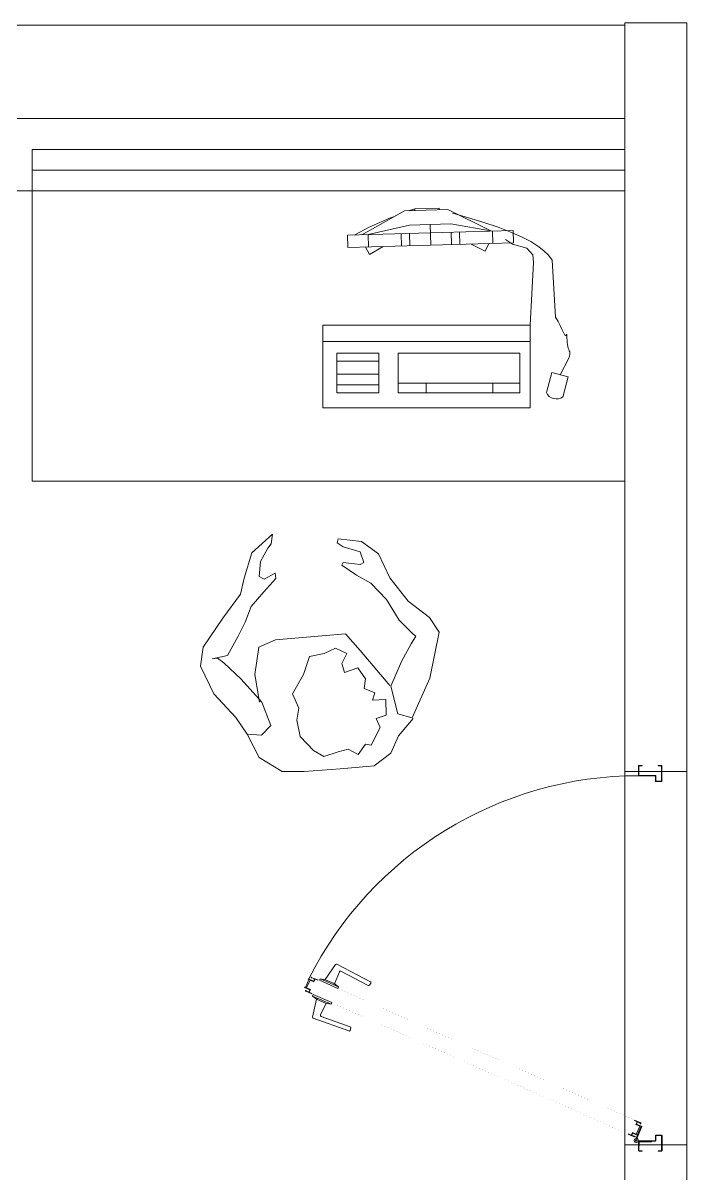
# Model space of a CAD drawing. Header units: millimetres. Extents: x 744843 to 745492, y 2520966 to 2521458.
# Drawn here: x 745430.616 to 745432.216, y 2521103.947 to 2521106.72 of the extents above; entities that cross this region are included whole.
import ezdxf

# ---------------------------------------------------------------- set-up
doc = ezdxf.new("R2010")
doc.units = ezdxf.units.MM
doc.linetypes.add('HIDDEN', pattern=[9.525, 6.35, -3.175])
for name, color, linetype, lineweight in [('A_Muebles', 8, 'Continuous', 20), ('A_Muebles_Cocina', 55, 'Continuous', 20), ('A_Muros', 30, 'Continuous', 20), ('A_Muros_Bajos', 31, 'Continuous', 20), ('A_Proyecciones', 192, 'HIDDEN', 20), ('A_Puertas', 8, 'Continuous', 0)]:
    doc.layers.add(name, color=color, linetype=linetype, lineweight=lineweight)
doc.layers.add('A_Muebles_fijos', color=8, linetype='Continuous')
doc.linetypes.add('ZIGZAG', pattern='A,0.00254,-5.08,[131,ltypeshp.shx,S=5.08,R=0,X=-5.08,Y=0],-10.16,[131,ltypeshp.shx,S=5.08,R=180,X=5.08,Y=0],-5.08', length=20.32254)

# ---------------------------------------------------------------- blocks, each defined once
blk = doc.blocks.new('H-p-9')
at = {"layer": 'A_Muebles'}
for points in [[(0.3695, 0.0679), (0.3563, 0.1225), (0.3224, 0.1602), (0.262, 0.1809), (0.2017, 0.2186), (0.1565, 0.2657), (0.1188, 0.2846), (0.0113, 0.2507), (-0.0792, 0.1979), (-0.066, 0.164), (0.0019, 0.1545), (0.0584, 0.1866), (0.098, 0.2149), (0.115, 0.2281), (0.1206, 0.2224), (0.1583, 0.1922), (0.2111, 0.1677), (0.2545, 0.1338), (0.2771, 0.1018), (0.3054, 0.0697), (0.311, 0.0735), (0.3016, 0.1131), (0.3054, 0.1225), (0.3318, 0.1169), (0.3487, 0.0773), (0.3601, 0.0641)], [(0.1075, 0.032), (0.0924, 0.0584), (0.0697, 0.0433), (0.0471, 0.0471), (0.0547, 0.081), (0.0264, 0.0961), (0.0038, 0.0905), (-0.0094, 0.115), (-0.0264, 0.1074), (-0.0283, 0.1395), (-0.066, 0.1357), (-0.0716, 0.1112), (-0.0943, 0.1187), (-0.1338, 0.0924), (-0.1301, 0.0792), (-0.1527, 0.0584), (-0.1376, 0.0358), (-0.1414, 0.0113), (-0.1489, -0.0245), (-0.132, -0.0471), (-0.0943, -0.0754), (-0.0547, -0.0792), (-0.0264, -0.0716), (0.0094, -0.0829), (0.0528, -0.0509), (0.0943, -0.032), (0.098, 0.0038)], [(0.3978, -0.0886), (0.3582, -0.1432), (0.2997, -0.1677), (0.262, -0.1809), (0.2092, -0.2299), (0.1452, -0.2846), (0.0999, -0.2959), (0.0302, -0.2714), (-0.032, -0.2243), (-0.0754, -0.2017), (-0.0811, -0.1677), (-0.0603, -0.1432), (-0.0019, -0.1583), (0.0584, -0.2017), (0.1018, -0.2394), (0.115, -0.2526), (0.115, -0.2657), (0.1188, -0.2281), (0.1621, -0.1979), (0.1942, -0.1772), (0.23, -0.1583), (0.262, -0.1244), (0.2903, -0.0924), (0.3035, -0.0924), (0.2922, -0.1206), (0.2997, -0.1319), (0.3355, -0.1244), (0.3657, -0.1037), (0.3751, -0.0942)]]:
    blk.add_lwpolyline(points, close=True, dxfattribs=at)
for points in [[(-0.0811, 0.1998), (-0.1188, 0.1602), (-0.1583, 0.1376), (-0.1847, 0.0942), (-0.1829, 0.0113), (-0.1791, -0.0754), (-0.1734, -0.1282), (-0.1338, -0.179), (-0.0754, -0.2017)], [(0.0038, 0.1527), (0.0961, 0.0905), (0.1395, 0.0603), (0.1433, -0.1093), (0.1301, -0.1508), (0.066, -0.1677), (-0.0019, -0.164)]]:
    blk.add_lwpolyline(points, dxfattribs=at)
blk = doc.blocks.new('Cocina_Caja-flat-1')
at = {"layer": 'A_Muebles_Cocina'}
for p, q in [((0, 0.8001), (1.4284, 0.8001)), ((0, 0), (0, 0.8001)), ((0, 0), (0, 0.8001)), ((1.4284, 0), (1.4284, 0.8001)), ((1.4284, 0.75), (0, 0.75)), ((1.4284, 0.75), (0, 0.75)), ((0.8611, 0.634), (0.8735, 0.6386)), ((0.9223, 0.6567), (0.9069, 0.6522)), ((0.9106, 0.6523), (0.9223, 0.6567)), ((1.0133, 0.6468), (1.036, 0.6403)), ((1.036, 0.6403), (1.0837, 0.6256)), ((0.7778, 0.5939), (0.8109, 0.6116)), ((0.8109, 0.6116), (0.8611, 0.634)), ((0.9607, 0.5691), (0.9592, 0.6191)), ((1.0837, 0.6256), (1.1232, 0.6123)), ((1.1232, 0.6123), (1.1555, 0.6001)), ((0.7599, 0.5934), (1.1597, 0.6049)), ((0.7608, 0.5634), (0.7599, 0.5934)), ((0.8099, 0.5948), (0.8107, 0.5648)), ((0.8907, 0.5671), (0.8898, 0.5971)), ((0.9107, 0.5677), (0.9098, 0.5977)), ((1.0106, 0.5706), (1.0098, 0.6005)), ((1.0306, 0.5711), (1.0298, 0.6011)), ((1.1106, 0.5734), (1.1097, 0.6034)), ((1.1577, 0.5718), (1.1411, 0.5829)), ((1.1555, 0.6001), (1.1815, 0.5887)), ((1.1606, 0.5749), (1.1597, 0.6049)), ((1.1815, 0.5887), (1.2024, 0.5778)), ((0.7608, 0.5634), (1.1606, 0.5749)), ((1.192, 0.562), (1.1577, 0.5718)), ((1.2065, 0.5463), (1.192, 0.562)), ((1.2024, 0.5778), (1.2192, 0.567)), ((1.2192, 0.567), (1.2329, 0.5561)), ((1.2329, 0.5561), (1.2443, 0.5449)), ((1.2007, 0.3768), (1.2088, 0.5278)), ((1.2088, 0.5278), (1.2065, 0.5463)), ((1.2443, 0.5449), (1.2538, 0.5335)), ((1.2538, 0.5335), (1.2616, 0.3958)), ((1.2616, 0.3958), (1.2679, 0.3852)), ((1.2007, 0.3768), (0.7007, 0.3768)), ((0.7007, 0.3768), (0.7007, 0.1768)), ((1.2007, 0.1768), (1.2007, 0.3768)), ((1.2679, 0.3852), (1.2729, 0.3756)), ((1.2729, 0.3756), (1.2768, 0.3671)), ((1.2768, 0.3671), (1.2798, 0.3603)), ((1.2007, 0.3372), (0.7007, 0.3372)), ((1.2798, 0.3603), (1.2821, 0.3553)), ((1.2821, 0.3553), (1.284, 0.3525)), ((1.284, 0.3525), (1.2854, 0.3514)), ((1.2854, 0.3514), (1.2864, 0.3516)), ((1.2864, 0.3516), (1.2871, 0.3526)), ((1.2871, 0.3526), (1.2872, 0.3535)), ((1.2872, 0.3535), (1.2875, 0.3542)), ((1.2875, 0.3542), (1.288, 0.3543)), ((1.288, 0.3543), (1.2885, 0.3541)), ((1.2885, 0.3541), (1.2884, 0.3529)), ((1.2884, 0.3529), (1.2886, 0.3495)), ((1.2886, 0.3495), (1.2888, 0.3452)), ((1.2888, 0.3452), (1.2892, 0.3402)), ((1.2892, 0.3402), (1.2897, 0.335)), ((1.2897, 0.335), (1.2903, 0.3298)), ((1.2903, 0.3298), (1.2911, 0.325)), ((1.2911, 0.325), (1.2922, 0.3208)), ((1.2922, 0.3208), (1.2934, 0.3175)), ((1.2934, 0.3175), (1.2947, 0.3148)), ((1.2947, 0.3148), (1.2957, 0.3123)), ((1.2962, 0.3061), (1.2953, 0.3016)), ((1.2957, 0.3123), (1.2963, 0.3095)), ((1.2963, 0.3095), (1.2962, 0.3061)), ((0.8358, 0.2897), (0.7347, 0.2897)), ((1.2931, 0.2956), (1.2724, 0.2569)), ((1.2953, 0.3016), (1.2931, 0.2956)), ((0.8358, 0.2585), (0.7347, 0.2585)), ((1.2394, 0.214), (1.2524, 0.2623)), ((1.2524, 0.2623), (1.2924, 0.2515)), ((1.2795, 0.2032), (1.2924, 0.2515)), ((0.8358, 0.2326), (0.7347, 0.2326)), ((0.9498, 0.2365), (0.8824, 0.2365)), ((1.1105, 0.2365), (1.1753, 0.2365)), ((1.2007, 0.1768), (0.7007, 0.1768)), ((1.4284, 0), (0, 0)), ((1.4284, 0), (0, 0))]:
    blk.add_line(p, q, dxfattribs=at)
for points in [[(1.1076, 0.6034), (1.0023, 0.655), (0.8972, 0.652), (0.7951, 0.5944)], [(0.9224, 0.6527), (0.9223, 0.6567), (0.9808, 0.6584), (0.9809, 0.6544)], [(0.8099, 0.5948), (0.9093, 0.6177), (1.0092, 0.6205), (1.1097, 0.6034)], [(0.8033, 0.5646), (0.8131, 0.5472), (0.8462, 0.5658)], [(1.0581, 0.5719), (1.0922, 0.5552), (1.101, 0.5732)]]:
    blk.add_lwpolyline(points, dxfattribs=at)
for points in [[(0.7347, 0.3091), (0.7347, 0.2131), (0.8358, 0.2131), (0.8358, 0.3091)], [(0.8824, 0.3091), (0.8824, 0.2131), (1.1753, 0.2131), (1.1753, 0.3091)], [(0.9498, 0.2365), (0.9498, 0.2131), (1.1105, 0.2131), (1.1105, 0.2365)]]:
    blk.add_lwpolyline(points, close=True, dxfattribs=at)
blk.add_arc((1.264, 0.2257), 0.0272, 205.4613, 304.5585, dxfattribs=at)
blk = doc.blocks.new('puerta90-flat-1')
at = {"layer": 'A_Puertas'}
for p, q in [((-0.0963, 0.7608), (-0.0963, 0.8154)), ((0.8037, 0.7607), (0.8037, 0.8153)), ((-0.0887, 0.7907), (-0.0886, 0.7908)), ((-0.0887, 0.7608), (-0.0887, 0.7907)), ((-0.0886, 0.7908), (-0.0875, 0.7908)), ((-0.0875, 0.7908), (-0.0874, 0.7907)), ((-0.0874, 0.7608), (-0.0874, 0.7907)), ((-0.0887, 0.7581), (-0.0887, 0.7599)), ((-0.0874, 0.7589), (-0.0874, 0.7599)), ((-0.0805, 0.7553), (-0.0517, 0.7679)), ((-0.0804, 0.754), (-0.0512, 0.7667)), ((-0.0708, 0.7355), (-0.0772, 0.7501)), ((-0.0759, 0.7496), (-0.0731, 0.7432)), ((-0.0724, 0.7566), (-0.0513, 0.7658)), ((-0.0676, 0.7456), (-0.0724, 0.7566)), ((-0.051, 0.7626), (-0.0702, 0.7542)), ((-0.0702, 0.7542), (-0.0663, 0.7451)), ((-0.0515, 0.7678), (-0.0511, 0.7668)), ((-0.0513, 0.7658), (-0.0465, 0.7548)), ((-0.0511, 0.7668), (-0.0512, 0.7667)), ((-0.047, 0.7535), (-0.051, 0.7626)), ((-0.0406, 0.7562), (-0.047, 0.7535)), ((-0.0465, 0.7548), (-0.041, 0.7572)), ((-0.041, 0.7572), (-0.0438, 0.7636)), ((-0.0433, 0.7649), (-0.0369, 0.7502)), ((-0.0378, 0.7498), (-0.0406, 0.7562)), ((-0.0378, 0.7498), (-0.0366, 0.7504)), ((-0.0369, 0.7502), (-0.0378, 0.7498)), ((-0.0731, 0.7432), (-0.0676, 0.7456)), ((-0.0663, 0.7451), (-0.0727, 0.7423)), ((-0.0727, 0.7423), (-0.0699, 0.7359)), ((-0.0699, 0.7359), (-0.0711, 0.7354)), ((-0.0699, 0.7359), (-0.0708, 0.7355)), ((0.2937, 0.1144), (0.289, 0.1111)), ((0.3395, 0.0326), (0.2973, 0.1134)), ((0.2881, 0.1082), (0.3227, 0.0421)), ((0.209, -0.0242), (0.1785, 0.0617)), ((0.1803, 0.065), (0.1859, 0.0663)), ((0.1886, 0.0649), (0.2134, -0.0055)), ((0.2812, 0.0352), (0.2848, 0.0367)), ((0.3006, -0.0093), (0.2812, 0.0352)), ((0.2848, 0.0367), (0.2927, 0.026)), ((0.3042, -0.0078), (0.2848, 0.0367)), ((0.321, 0.0388), (0.2921, 0.0272)), ((0.3386, 0.0295), (0.3022, 0.0041)), ((0.217, -0.0065), (0.2451, 0.0068)), ((0.2468, 0.0202), (0.2432, 0.0186)), ((0.2432, 0.0186), (0.2457, 0.0055)), ((0.2625, -0.0259), (0.2432, 0.0186)), ((0.2547, -0.0151), (0.2457, 0.0055)), ((0.2661, -0.0243), (0.2468, 0.0202)), ((0.3016, 0.0053), (0.2927, 0.026)), ((0.3042, -0.0078), (0.3016, 0.0053)), ((0.2118, -0.0257), (0.2552, -0.0163)), ((0.2625, -0.0259), (0.2547, -0.0151)), ((0.2661, -0.0243), (0.2625, -0.0259)), ((0.2689, -0.0275), (0.2677, -0.028)), ((0.3006, -0.0093), (0.3042, -0.0078)), ((0.301, -0.0135), (0.3022, -0.013))]:
    blk.add_line(p, q, dxfattribs=at)
for points in [[(-0.1111, 0.7688), (-0.1111, 0.7609, 0.414214), (-0.1102, 0.7599), (-0.0874, 0.7599, 0.414214), (-0.0864, 0.7609), (-0.0864, 0.7994, -0.414214), (-0.0854, 0.8004), (-0.0736, 0.8004, 0.414214), (-0.0726, 0.8014), (-0.0726, 0.8153, 0.414214), (-0.0736, 0.8163), (-0.1102, 0.8163, 0.414214), (-0.1111, 0.8153), (-0.1111, 0.8073), (-0.1103, 0.8073), (-0.1103, 0.8153, -0.414214), (-0.1102, 0.8154), (-0.0736, 0.8154, -0.414214), (-0.0735, 0.8153), (-0.0735, 0.8014, -0.414214), (-0.0736, 0.8013), (-0.0854, 0.8013, 0.414214), (-0.0873, 0.7994), (-0.0873, 0.7609, -0.414214), (-0.0874, 0.7608), (-0.1102, 0.7608, -0.414214), (-0.1103, 0.7609), (-0.1103, 0.7688)], [(0.8185, 0.7688), (0.8185, 0.7608, -0.414214), (0.8175, 0.7598), (0.7948, 0.7598, -0.414214), (0.7938, 0.7608), (0.7938, 0.7994, 0.414214), (0.7928, 0.8004), (0.7809, 0.8004, -0.414214), (0.78, 0.8014), (0.78, 0.8152, -0.414214), (0.7809, 0.8162), (0.8175, 0.8162, -0.414214), (0.8185, 0.8152), (0.8185, 0.8073), (0.8176, 0.8073), (0.8176, 0.8152, 0.414214), (0.8175, 0.8153), (0.7809, 0.8153, 0.414214), (0.7808, 0.8152), (0.7808, 0.8014, 0.414214), (0.7809, 0.8013), (0.7928, 0.8013, -0.414214), (0.7947, 0.7994), (0.7947, 0.7608, 0.414214), (0.7948, 0.7607), (0.8175, 0.7607, 0.414214), (0.8176, 0.7608), (0.8176, 0.7688)], [(0.3013, -0.0319), (0.2821, -0.0402), (0.2781, -0.0311), (0.2717, -0.0339), (0.2689, -0.0275), (0.268, -0.0279), (0.2744, -0.0425, 2.414214), (0.2749, -0.0412), (0.2721, -0.0348), (0.2776, -0.0324), (0.2832, -0.0452), (0.2841, -0.0448), (0.2833, -0.043), (0.3025, -0.0346), (0.3033, -0.0365), (0.3042, -0.0361), (0.2987, -0.0232), (0.3042, -0.0209), (0.3069, -0.0273, 2.414214), (0.3083, -0.0278), (0.3019, -0.0131), (0.301, -0.0135), (0.3038, -0.0199), (0.2973, -0.0227)]]:
    blk.add_lwpolyline(points, format="xyb", close=True, dxfattribs=at)
at = {"layer": 'A_Puertas', "const_width": 0.0000495}
for points in [[(-0.0742, 0.7482), (-0.0753, 0.7509, 1), (-0.0771, 0.7502), (0.2622, -0.0144), (0.2744, -0.0425, 1), (0.2762, -0.0417), (0.275, -0.039), (0.2754, -0.0388), (0.2766, -0.0415, -1), (0.274, -0.0427), (0.2618, -0.0145), (-0.0775, 0.75, -1), (-0.0749, 0.7511), (-0.0737, 0.7484)], [(-0.0439, 0.7614), (-0.0451, 0.7641, -1), (-0.0433, 0.7649), (0.296, 0.0004), (0.3082, -0.0278, -1), (0.3064, -0.0286), (0.3052, -0.0259), (0.3048, -0.026), (0.306, -0.0288, 1), (0.3086, -0.0276), (0.2964, 0.0005), (-0.0429, 0.765, 1), (-0.0455, 0.7639), (-0.0444, 0.7612)]]:
    blk.add_lwpolyline(points, format="xyb", close=True, dxfattribs=at)
at = {"layer": 'A_Puertas'}
blk.add_circle((-0.0854, 0.7543), 0.002, dxfattribs=at)
for centre, radius, start, end in [((-0.0854, 0.7543), 0.00499, 130.5452, 113.6468), ((-0.0763, 0.7505), 0.000999, 293.5139, 203.5139), ((-0.0442, 0.7645), 0.000999, 23.5139, 293.5139), ((-0.0963, 0.7599), 0.8901, 296.7163, 0.0589), ((0.2904, 0.1091), 0.00247, 124.5431, 201.9397), ((0.2951, 0.1124), 0.00247, 25.6787, 124.5431), ((0.1808, 0.0626), 0.00247, 102.4846, 201.349), ((0.1864, 0.0639), 0.00247, 25.088, 102.4846), ((0.3204, 0.0412), 0.00247, 282.4846, 21.9397), ((0.3372, 0.0315), 0.00247, 304.5431, 25.6787), ((0.2113, -0.0233), 0.00247, 201.349, 282.4846), ((0.2156, -0.0044), 0.00247, 205.088, 304.5431)]:
    blk.add_arc(centre, radius, start, end, dxfattribs=at)

msp = doc.modelspace()

# ---------------------------------------------------------------- linework, layer by layer
at = {"layer": 'A_Muros', "ltscale": 0.0065}
msp.add_lwpolyline([(745432.2159, 2521106.7202), (745432.0659, 2521106.7202), (745432.0659, 2521104.9151), (745432.0993, 2521104.9151), (745432.0993, 2521104.9298), (745432.1082, 2521104.9298), (745432.1082, 2521104.9289), (745432.1002, 2521104.9289, 0.414214), (745432.1001, 2521104.9288), (745432.1001, 2521104.9151), (745432.1547, 2521104.9151), (745432.1547, 2521104.9288, 0.414214), (745432.1546, 2521104.9289), (745432.1467, 2521104.9289), (745432.1467, 2521104.9298), (745432.1556, 2521104.9298), (745432.1556, 2521104.9151), (745432.2159, 2521104.9151)], format="xyb", close=True, dxfattribs=at)
msp.add_lwpolyline([(745426.5546, 2521101.585), (745429.1591, 2521101.585), (745429.1591, 2521102.3628), (745429.3091, 2521102.3628), (745429.3091, 2521101.585), (745432.0659, 2521101.585), (745432.0659, 2521104.015), (745432.2159, 2521104.015), (745432.2159, 2521101.435), (745426.5546, 2521101.435)], close=True, dxfattribs=at)
at = {"layer": 'A_Muros_Bajos', "ltscale": 0.025}
for p, q in [((745426.4091, 2521106.7151), (745432.0659, 2521106.7151)), ((745426.4091, 2521106.3152), (745432.0659, 2521106.3152))]:
    msp.add_line(p, q, dxfattribs=at)
at = {"layer": 'A_Proyecciones', "linetype": 'ZIGZAG', "ltscale": 0.01}
msp.add_line((745426.4087, 2521106.4902), (745432.0659, 2521106.4902), dxfattribs=at)
msp.add_line((745426.4087, 2521106.4902), (745432.0659, 2521106.4902), dxfattribs=at)
at = {"layer": 'A_Proyecciones'}
msp.add_lwpolyline([(745432.0659, 2521104.015), (745432.2159, 2521104.015), (745432.2159, 2521104.9151), (745432.0659, 2521104.9151)], close=True, dxfattribs=at)

# ---------------------------------------------------------------- block references
at = {"layer": 'A_Muebles_Cocina'}
msp.add_blockref('Cocina_Caja-flat-1', (745430.6375, 2521105.6152), dxfattribs=at)
at = {"layer": 'A_Muebles_fijos', "xscale": -1, "rotation": 276.2794646709736}
msp.add_blockref('H-p-9', (745431.3484, 2521105.1021), dxfattribs=at)
msp.add_blockref('H-p-9', (745431.3484, 2521105.1021), dxfattribs=at)
at = {"layer": 'A_Puertas', "xscale": -1, "rotation": 270}
msp.add_blockref('puerta90-flat-1', (745431.3394, 2521104.1114), dxfattribs=at)

doc.saveas('drawing.dxf')
